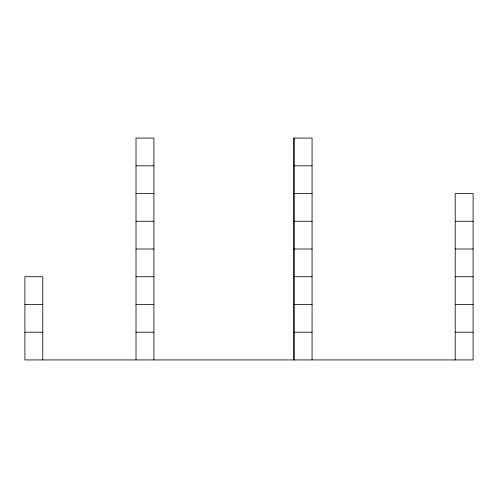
<?xml version="1.0" encoding="UTF-8"?>
<svg xmlns="http://www.w3.org/2000/svg" width="498" height="498" viewBox="0 0 498 498"><rect width="100%" height="100%" fill="white"/><g stroke="black" fill="none" stroke-linecap="round" stroke-linejoin="round"><path stroke-width="0.75" d="M136.01 165.803L153.901 165.803M294.175 165.803L312.072 165.803M136.01 193.535L153.901 193.535M294.175 193.535L312.072 193.535M136.01 221.268L153.901 221.268M294.175 221.268L312.072 221.268M455.209 221.268L473.1 221.268M136.01 249L153.901 249M294.175 249L312.072 249M455.209 249L473.1 249M136.01 276.732L153.901 276.732M294.175 276.732L312.072 276.732M455.209 276.732L473.1 276.732M24.9 304.465L42.791 304.465M136.01 304.465L153.901 304.465M294.175 304.465L312.072 304.465M455.209 304.465L473.1 304.465M24.9 332.197L42.791 332.197M136.01 332.197L153.901 332.197M294.175 332.197L312.072 332.197M455.209 332.197L473.1 332.197M455.209 359.93L455.209 193.535L473.1 193.535L473.1 359.93L24.9 359.93L24.9 276.732L42.791 276.732L42.791 359.93M312.072 359.93L312.072 138.071L293.733 138.071L293.733 359.93M294.175 138.071L294.175 359.93M153.901 359.93L153.901 138.071L136.01 138.071L136.01 359.93"/></g></svg>
